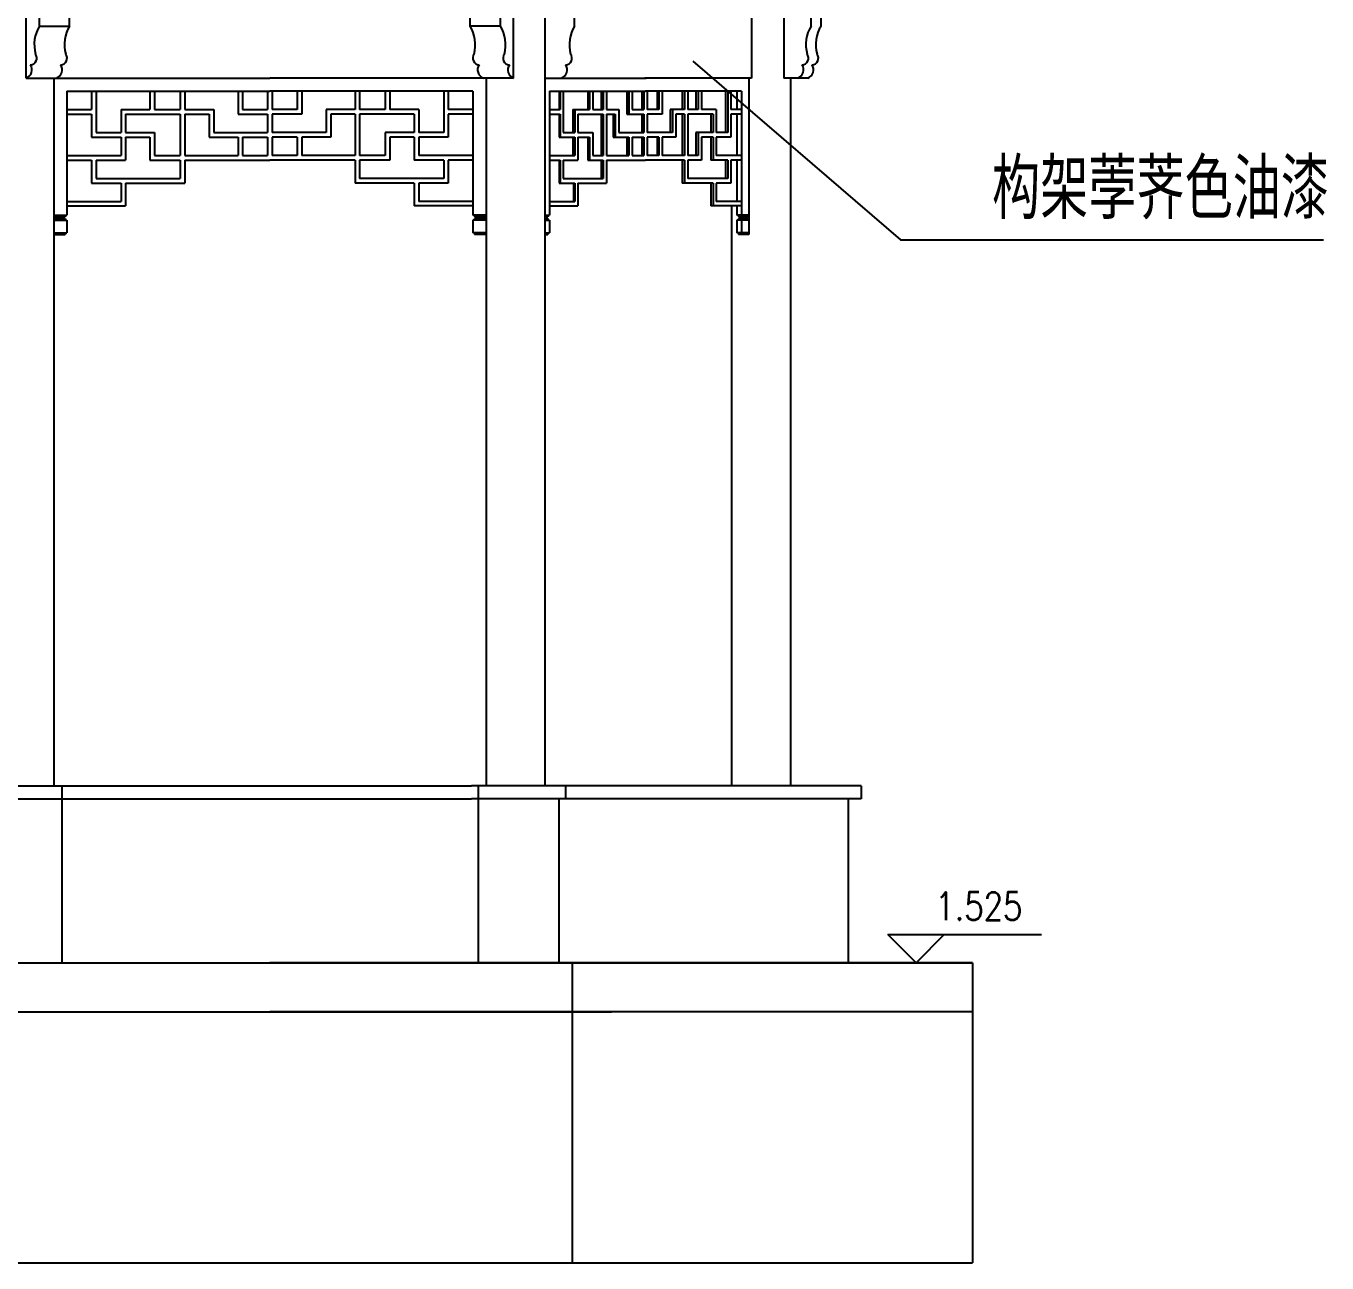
# Model space of a CAD drawing. Extents: x 1035948 to 1665131, y -158296 to 142149.
# Drawn here: x 1146255 to 1150228, y -77396 to -73620 of the extents above; entities that cross this region are included whole.
import ezdxf
from ezdxf.enums import TextEntityAlignment as Align

# ---------------------------------------------------------------- set-up
doc = ezdxf.new("R2010")
doc.units = 0
doc.header["$LTSCALE"] = 200
doc.header["$MEASUREMENT"] = 0
doc.layers.get('0').update_dxf_attribs({"linetype": 'CONTINUOUS'})
for name, color, linetype in [('BALCONY', 6, 'CONTINUOUS'), ('COLUMN', 7, 'CONTINUOUS'), ('PUB_DIM', 3, 'CONTINUOUS'), ('ROOF', 4, 'CONTINUOUS'), ('STAIR', 2, 'CONTINUOUS')]:
    doc.layers.add(name, color=color, linetype=linetype)
doc.styles.add('_HZTXT', font='txt.shx', dxfattribs={"width": 0.8, "bigfont": 'hztxt.shx'})
doc.styles.add('DIM_FONT', font='SIMPLEX.shx', dxfattribs={"width": 0.8})

msp = doc.modelspace()

# ---------------------------------------------------------------- linework, layer by layer
for p, q in [((1147930.58488, -73620.35759), (1147930.58488, -73529.52974)), ((1146255.7451, -73779.52956), (1146255.7451, -73548.08614)), ((1146296.26282, -73620.35759), (1146296.26282, -73557.45756)), ((1147703.88576, -73620.35759), (1147703.88576, -73557.45756)), ((1147744.40348, -73779.52956), (1147744.40348, -73548.08614)), ((1147840.07368, -73530.9426), (1147840.07368, -74256.25922)), ((1146388.6388, -73620.35759), (1146388.6388, -73573.32682)), ((1147611.50978, -73620.35759), (1147611.50978, -73573.32682)), ((1148471.05052, -73571.09765), (1148471.05052, -73779.52956)), ((1148569.89201, -73589.96383), (1148569.89201, -73779.52956)), ((1148652.49765, -73620.35759), (1148652.49765, -73581.68758)), ((1146296.26282, -73620.35759), (1146388.6388, -73620.35759)), ((1147703.88576, -73620.35759), (1147611.50978, -73620.35759)), ((1148291.94019, -73728.0646), (1148925.37726, -74273.08542)), ((1146255.7451, -73779.52956), (1147000.07429, -73779.52956)), ((1146340.07477, -73779.52956), (1146340.07477, -74256.25922)), ((1147744.40348, -73779.52956), (1147000.07429, -73779.52956)), ((1147660.07381, -73779.52956), (1147660.07381, -74256.25922)), ((1147840.07368, -73779.52956), (1148149.22811, -73779.52956)), ((1148471.05052, -73779.52956), (1148144.95292, -73779.52956)), ((1148462.20365, -73779.52956), (1148462.20365, -74256.25922)), ((1148590.07314, -73779.52956), (1148569.89201, -73779.52956)), ((1146380.07474, -73819.52953), (1147000.07429, -73819.52953)), ((1146380.07474, -73819.52953), (1146380.07474, -74169.52928)), ((1146455.27249, -73819.52953), (1146455.27249, -73875.52949)), ((1146469.27247, -73819.52953), (1146469.27247, -73945.52944)), ((1146633.92581, -73819.52953), (1146633.92581, -73875.52949)), ((1146647.9258, -73819.52953), (1146647.9258, -73875.52949)), ((1146726.01517, -73819.52953), (1146726.01517, -73875.52949)), ((1146740.01516, -73819.52953), (1146740.01516, -73875.52949)), ((1146902.82672, -73819.52953), (1146902.82672, -73889.52948)), ((1146916.82671, -73819.52953), (1146916.82671, -73875.52949)), ((1146993.07429, -73819.52953), (1146993.07429, -73875.52949)), ((1147620.07384, -73819.52953), (1147000.07429, -73819.52953)), ((1147007.07428, -73819.52953), (1147007.07428, -73875.52949)), ((1147083.32187, -73819.52953), (1147083.32187, -73875.52949)), ((1147097.32186, -73819.52953), (1147097.32186, -73889.52948)), ((1147260.13342, -73819.52953), (1147260.13342, -73875.52949)), ((1147274.13341, -73819.52953), (1147274.13341, -73875.52949)), ((1147352.22277, -73819.52953), (1147352.22277, -73875.52949)), ((1147366.22276, -73819.52953), (1147366.22276, -73875.52949)), ((1147530.8761, -73819.52953), (1147530.8761, -73945.52944)), ((1147544.87609, -73819.52953), (1147544.87609, -73875.52949)), ((1147620.07384, -73819.52953), (1147620.07384, -74169.52928)), ((1147854.05617, -73819.52953), (1148147.09051, -73819.52953)), ((1147854.05617, -73819.52953), (1147854.05617, -74169.52928)), ((1147886.82386, -73819.52953), (1147886.82386, -73875.52949)), ((1147896.00066, -73819.52953), (1147896.00066, -73945.52944)), ((1147976.12609, -73819.52953), (1147976.12609, -73875.52949)), ((1147986.50867, -73819.52953), (1147986.50867, -73875.52949)), ((1148017.86673, -73819.52953), (1148017.86673, -73875.52949)), ((1148028.24932, -73819.52953), (1148028.24932, -73875.52949)), ((1148096.28597, -73819.52953), (1148096.28597, -73889.52948)), ((1148106.46477, -73819.52953), (1148106.46477, -73875.52949)), ((1148142.22811, -73819.52953), (1148142.22811, -73875.52949)), ((1148440.12485, -73819.52953), (1148147.09051, -73819.52953)), ((1148151.95291, -73819.52953), (1148151.95291, -73875.52949)), ((1148187.71626, -73819.52953), (1148187.71626, -73875.52949)), ((1148197.89506, -73819.52953), (1148197.89506, -73889.52948)), ((1148265.93171, -73819.52953), (1148265.93171, -73875.52949)), ((1148276.31429, -73819.52953), (1148276.31429, -73875.52949)), ((1148307.67235, -73819.52953), (1148307.67235, -73875.52949)), ((1148318.05494, -73819.52953), (1148318.05494, -73875.52949)), ((1148398.18037, -73819.52953), (1148398.18037, -73945.52944)), ((1148407.35717, -73819.52953), (1148407.35717, -73875.52949)), ((1148426.13593, -73819.52953), (1148426.13593, -73875.52949)), ((1148440.12485, -73819.52953), (1148440.12485, -74197.94177)), ((1146380.07474, -73875.52949), (1146455.27249, -73875.52949)), ((1146545.52006, -73875.52949), (1146633.92581, -73875.52949)), ((1146545.52006, -73875.52949), (1146545.52006, -73945.52944)), ((1146647.9258, -73875.52949), (1146726.01517, -73875.52949)), ((1146740.01516, -73875.52949), (1146828.42095, -73875.52949)), ((1146828.42095, -73875.52949), (1146828.42095, -73945.52944)), ((1146916.82671, -73875.52949), (1146993.07429, -73875.52949)), ((1147083.32187, -73875.52949), (1147007.07428, -73875.52949)), ((1147260.13342, -73875.52949), (1147171.72762, -73875.52949)), ((1147171.72762, -73875.52949), (1147171.72762, -73945.52944)), ((1147352.22277, -73875.52949), (1147274.13341, -73875.52949)), ((1147454.62852, -73875.52949), (1147366.22276, -73875.52949)), ((1147454.62852, -73875.52949), (1147454.62852, -73945.52944)), ((1147620.07384, -73875.52949), (1147544.87609, -73875.52949)), ((1147854.05617, -73875.52949), (1147886.82386, -73875.52949)), ((1147925.49463, -73875.52949), (1147976.12609, -73875.52949)), ((1147931.55375, -73875.52949), (1147931.55375, -73945.52944)), ((1147986.50867, -73875.52949), (1148017.86673, -73875.52949)), ((1148028.24932, -73875.52949), (1148065.21347, -73875.52949)), ((1148065.21347, -73875.52949), (1148065.21347, -73945.52944)), ((1148106.46477, -73875.52949), (1148142.22811, -73875.52949)), ((1148187.71626, -73875.52949), (1148151.95291, -73875.52949)), ((1148265.93171, -73875.52949), (1148222.43008, -73875.52949)), ((1148228.96756, -73875.52949), (1148228.96756, -73945.52944)), ((1148307.67235, -73875.52949), (1148276.31429, -73875.52949)), ((1148362.62728, -73875.52949), (1148318.05494, -73875.52949)), ((1148362.62728, -73875.52949), (1148362.62728, -73945.52944)), ((1148440.12485, -73875.52949), (1148407.35717, -73875.52949)), ((1146380.07474, -73889.52948), (1146455.27249, -73889.52948)), ((1146455.27249, -73889.52948), (1146455.27249, -73959.52943)), ((1146559.52005, -73889.52948), (1146559.52005, -73945.52944)), ((1146559.52005, -73889.52948), (1146726.01517, -73889.52948)), ((1146726.01517, -73889.52948), (1146726.01517, -74015.52939)), ((1146740.01516, -73889.52948), (1146814.42097, -73889.52948)), ((1146740.01516, -73889.52948), (1146740.01516, -74015.52939)), ((1146814.42097, -73889.52948), (1146814.42097, -73959.52943)), ((1146902.82672, -73889.52948), (1146993.07429, -73889.52948)), ((1146993.07429, -73889.52948), (1146993.07429, -73945.52944)), ((1147097.32186, -73889.52948), (1147007.07428, -73889.52948)), ((1147007.07428, -73889.52948), (1147007.07428, -73945.52944)), ((1147260.13342, -73889.52948), (1147185.72761, -73889.52948)), ((1147185.72761, -73889.52948), (1147185.72761, -73959.52943)), ((1147260.13342, -73889.52948), (1147260.13342, -74015.52939)), ((1147440.62853, -73889.52948), (1147274.13341, -73889.52948)), ((1147274.13341, -73889.52948), (1147274.13341, -74015.52939)), ((1147440.62853, -73889.52948), (1147440.62853, -73945.52944)), ((1147620.07384, -73889.52948), (1147544.87609, -73889.52948)), ((1147544.87609, -73889.52948), (1147544.87609, -73959.52943)), ((1147854.05617, -73889.52948), (1147886.82386, -73889.52948)), ((1147886.82386, -73889.52948), (1147886.82386, -73959.52943)), ((1147940.7305, -73889.52948), (1148017.86673, -73889.52948)), ((1147940.7305, -73889.52948), (1147940.7305, -73945.52944)), ((1148017.86673, -73889.52948), (1148017.86673, -74015.52939)), ((1148028.24932, -73889.52948), (1148054.83088, -73889.52948)), ((1148028.24932, -73889.52948), (1148028.24932, -74015.52939)), ((1148054.83088, -73889.52948), (1148054.83088, -73959.52943)), ((1148090.22685, -73889.52948), (1148142.22811, -73889.52948)), ((1148142.22811, -73889.52948), (1148142.22811, -73945.52944)), ((1148197.89506, -73889.52948), (1148151.95291, -73889.52948)), ((1148151.95291, -73889.52948), (1148151.95291, -73945.52944)), ((1148265.93171, -73889.52948), (1148239.35015, -73889.52948)), ((1148239.35015, -73889.52948), (1148239.35015, -73959.52943)), ((1148265.93171, -73889.52948), (1148265.93171, -74015.52939)), ((1148353.45052, -73889.52948), (1148276.31429, -73889.52948)), ((1148276.31429, -73889.52948), (1148276.31429, -74015.52939)), ((1148353.45052, -73889.52948), (1148353.45052, -73945.52944)), ((1148440.12485, -73889.52948), (1148407.35717, -73889.52948)), ((1148407.35717, -73889.52948), (1148407.35717, -73959.52943)), ((1148426.13593, -73889.52948), (1148426.13593, -74015.52939)), ((1146455.27249, -73959.52943), (1146545.52006, -73959.52943)), ((1146469.27247, -73945.52944), (1146545.52006, -73945.52944)), ((1146545.52006, -73959.52943), (1146545.52006, -74015.52939)), ((1146559.52005, -73945.52944), (1146647.9258, -73945.52944)), ((1146559.52005, -73959.52943), (1146559.52005, -74029.52938)), ((1146559.52005, -73959.52943), (1146633.92581, -73959.52943)), ((1146633.92581, -73959.52943), (1146633.92581, -74029.52938)), ((1146647.9258, -73945.52944), (1146647.9258, -74015.52939)), ((1146814.42097, -73959.52943), (1146902.82672, -73959.52943)), ((1146828.42095, -73945.52944), (1146993.07429, -73945.52944)), ((1146902.82672, -73959.52943), (1146902.82672, -74015.52939)), ((1146916.82671, -73959.52943), (1146993.07429, -73959.52943)), ((1146916.82671, -73959.52943), (1146916.82671, -74015.52939)), ((1146993.07429, -73959.52943), (1146993.07429, -74015.52939)), ((1147171.72762, -73945.52944), (1147007.07428, -73945.52944)), ((1147007.07428, -73959.52943), (1147007.07428, -74015.52939)), ((1147083.32187, -73959.52943), (1147007.07428, -73959.52943)), ((1147083.32187, -73959.52943), (1147083.32187, -74015.52939)), ((1147185.72761, -73959.52943), (1147097.32186, -73959.52943)), ((1147097.32186, -73959.52943), (1147097.32186, -74015.52939)), ((1147440.62853, -73945.52944), (1147352.22277, -73945.52944)), ((1147352.22277, -73945.52944), (1147352.22277, -74015.52939)), ((1147440.62853, -73959.52943), (1147366.22276, -73959.52943)), ((1147366.22276, -73959.52943), (1147366.22276, -74029.52938)), ((1147440.62853, -73959.52943), (1147440.62853, -74029.52938)), ((1147530.8761, -73945.52944), (1147454.62852, -73945.52944)), ((1147454.62852, -73959.52943), (1147454.62852, -74015.52939)), ((1147544.87609, -73959.52943), (1147454.62852, -73959.52943)), ((1147883.26179, -73959.52943), (1147931.55375, -73959.52943)), ((1147896.00066, -73945.52944), (1147931.55375, -73945.52944)), ((1147931.55375, -73959.52943), (1147931.55375, -74015.52939)), ((1147940.7305, -73945.52944), (1147986.50867, -73945.52944)), ((1147940.7305, -73959.52943), (1147976.12609, -73959.52943)), ((1147940.7305, -73959.52943), (1147940.7305, -74029.52938)), ((1147976.12609, -73959.52943), (1147976.12609, -74029.52938)), ((1147986.50867, -73945.52944), (1147986.50867, -74015.52939)), ((1148048.77176, -73959.52943), (1148096.28597, -73959.52943)), ((1148065.21347, -73945.52944), (1148142.22811, -73945.52944)), ((1148096.28597, -73959.52943), (1148096.28597, -74015.52939)), ((1148106.46477, -73959.52943), (1148142.22811, -73959.52943)), ((1148106.46477, -73959.52943), (1148106.46477, -74015.52939)), ((1148142.22811, -73959.52943), (1148142.22811, -74015.52939)), ((1148228.96756, -73945.52944), (1148151.95291, -73945.52944)), ((1148187.71626, -73959.52943), (1148151.95291, -73959.52943)), ((1148151.95291, -73959.52943), (1148151.95291, -74015.52939)), ((1148187.71626, -73959.52943), (1148187.71626, -74015.52939)), ((1148197.89506, -73959.52943), (1148197.89506, -74015.52939)), ((1148239.35015, -73959.52943), (1148197.89506, -73959.52943)), ((1148353.45052, -73945.52944), (1148301.13488, -73945.52944)), ((1148307.67235, -73945.52944), (1148307.67235, -74015.52939)), ((1148318.05494, -73959.52943), (1148318.05494, -74029.52938)), ((1148353.45052, -73959.52943), (1148318.05494, -73959.52943)), ((1148353.45052, -73959.52943), (1148353.45052, -74029.52938)), ((1148398.18037, -73945.52944), (1148362.62728, -73945.52944)), ((1148362.62728, -73959.52943), (1148362.62728, -74015.52939)), ((1148407.35717, -73959.52943), (1148362.62728, -73959.52943)), ((1146380.07474, -74015.52939), (1146545.52006, -74015.52939)), ((1146380.07474, -74029.52938), (1146455.27249, -74029.52938)), ((1146455.27249, -74029.52938), (1146455.27249, -74099.52933)), ((1146469.27247, -74029.52938), (1146559.52005, -74029.52938)), ((1146469.27247, -74029.52938), (1146469.27247, -74085.52934)), ((1146633.92581, -74029.52938), (1146726.01517, -74029.52938)), ((1146647.9258, -74015.52939), (1146726.01517, -74015.52939)), ((1146726.01517, -74029.52938), (1146726.01517, -74085.52934)), ((1146740.01516, -74015.52939), (1146902.82672, -74015.52939)), ((1146916.82671, -74015.52939), (1146993.07429, -74015.52939)), ((1147083.32187, -74015.52939), (1147007.07428, -74015.52939)), ((1147260.13342, -74015.52939), (1147097.32186, -74015.52939)), ((1147352.22277, -74015.52939), (1147274.13341, -74015.52939)), ((1147366.22276, -74029.52938), (1147274.13341, -74029.52938)), ((1147274.13341, -74029.52938), (1147274.13341, -74085.52934)), ((1147530.8761, -74029.52938), (1147440.62853, -74029.52938)), ((1147620.07384, -74015.52939), (1147454.62852, -74015.52939)), ((1147530.8761, -74029.52938), (1147530.8761, -74085.52934)), ((1147620.07384, -74029.52938), (1147544.87609, -74029.52938)), ((1147544.87609, -74029.52938), (1147544.87609, -74099.52933)), ((1147854.05617, -74015.52939), (1147931.55375, -74015.52939)), ((1147854.05617, -74029.52938), (1147886.82386, -74029.52938)), ((1147886.82386, -74029.52938), (1147886.82386, -74099.52933)), ((1147896.00066, -74029.52938), (1147940.7305, -74029.52938)), ((1147896.00066, -74029.52938), (1147896.00066, -74085.52934)), ((1147971.2788, -74029.52938), (1148017.86673, -74029.52938)), ((1147986.50867, -74015.52939), (1148017.86673, -74015.52939)), ((1148017.86673, -74029.52938), (1148017.86673, -74085.52934)), ((1148028.24932, -74015.52939), (1148096.28597, -74015.52939)), ((1148106.46477, -74015.52939), (1148142.22811, -74015.52939)), ((1148187.71626, -74015.52939), (1148151.95291, -74015.52939)), ((1148265.93171, -74015.52939), (1148197.89506, -74015.52939)), ((1148265.93171, -74029.52938), (1148265.93171, -74099.52933)), ((1148307.67235, -74015.52939), (1148276.31429, -74015.52939)), ((1148318.05494, -74029.52938), (1148276.31429, -74029.52938)), ((1148276.31429, -74029.52938), (1148276.31429, -74085.52934)), ((1148398.18037, -74029.52938), (1148346.91305, -74029.52938)), ((1148440.12485, -74015.52939), (1148362.62728, -74015.52939)), ((1148398.18037, -74029.52938), (1148398.18037, -74085.52934)), ((1148440.12485, -74029.52938), (1148407.35717, -74029.52938)), ((1148407.35717, -74029.52938), (1148407.35717, -74099.52933)), ((1148426.13593, -74029.52938), (1148426.13593, -74155.52929)), ((1146469.27247, -74085.52934), (1146726.01517, -74085.52934)), ((1147530.8761, -74085.52934), (1147274.13341, -74085.52934)), ((1147896.00066, -74085.52934), (1148017.86673, -74085.52934)), ((1148398.18037, -74085.52934), (1148276.31429, -74085.52934)), ((1146455.27249, -74099.52933), (1146545.52006, -74099.52933)), ((1146545.52006, -74099.52933), (1146545.52006, -74155.52929)), ((1147454.62852, -74099.52933), (1147454.62852, -74155.52929)), ((1147544.87609, -74099.52933), (1147454.62852, -74099.52933)), ((1147883.26179, -74099.52933), (1147931.55375, -74099.52933)), ((1147931.55375, -74099.52933), (1147931.55375, -74155.52929)), ((1148353.45052, -74099.52933), (1148346.91305, -74099.52933)), ((1148353.45052, -74099.52933), (1148353.45052, -74169.52928)), ((1148362.62728, -74099.52933), (1148362.62728, -74155.52929)), ((1148407.35717, -74099.52933), (1148362.62728, -74099.52933)), ((1146380.07474, -74155.52929), (1146545.52006, -74155.52929)), ((1147620.07384, -74155.52929), (1147454.62852, -74155.52929)), ((1147854.05617, -74155.52929), (1147931.55375, -74155.52929)), ((1148440.12485, -74155.52929), (1148362.62728, -74155.52929)), ((1146340.07477, -74197.94177), (1146375.07474, -74197.94177)), ((1146340.07477, -74202.94176), (1146370.07475, -74202.94176)), ((1147660.07381, -74197.94177), (1147625.07384, -74197.94177)), ((1147660.07381, -74202.94176), (1147630.07383, -74202.94176)), ((1147840.07368, -74197.94177), (1147849.05618, -74197.94177)), ((1147840.07368, -74202.94176), (1147844.05618, -74202.94176)), ((1148440.12485, -74169.52928), (1148410.07327, -74169.52928)), ((1148426.13593, -74169.52928), (1148426.13593, -74197.94177)), ((1148462.20365, -74197.94177), (1148426.13593, -74197.94177)), ((1148431.13593, -74197.94177), (1148431.13593, -74202.94176)), ((1148462.20365, -74202.94176), (1148431.13593, -74202.94176)), ((1148436.13592, -74202.94176), (1148436.13592, -74207.94176)), ((1148445.12485, -74197.94177), (1148445.12485, -74202.94176)), ((1148450.12485, -74202.94176), (1148450.12485, -74207.94176)), ((1146340.07477, -74207.94176), (1146370.07475, -74207.94176)), ((1146340.07477, -74212.94176), (1146375.07474, -74212.94176)), ((1147660.07381, -74212.94176), (1147625.07384, -74212.94176)), ((1147660.07381, -74207.94176), (1147630.07383, -74207.94176)), ((1147840.07368, -74207.94176), (1147844.05618, -74207.94176)), ((1147840.07368, -74212.94176), (1147849.05618, -74212.94176)), ((1148426.13593, -74212.94176), (1148426.13593, -74251.25923)), ((1148462.20365, -74212.94176), (1148426.13593, -74212.94176)), ((1148462.20365, -74207.94176), (1148431.13593, -74207.94176)), ((1148431.13593, -74207.94176), (1148431.13593, -74212.94176)), ((1148440.12485, -74212.94176), (1148440.12485, -74251.25923)), ((1148445.12485, -74207.94176), (1148445.12485, -74212.94176)), ((1146340.07477, -74251.25923), (1146375.07474, -74251.25923)), ((1147660.07381, -74251.25923), (1147625.07384, -74251.25923)), ((1147840.07368, -74251.25923), (1147849.05618, -74251.25923)), ((1148462.20365, -74251.25923), (1148426.13593, -74251.25923)), ((1148431.13593, -74251.25923), (1148431.13593, -74256.25922)), ((1148462.20365, -74256.25922), (1148431.13593, -74256.25922)), ((1148445.12485, -74251.25923), (1148445.12485, -74256.25922)), ((1148925.37726, -74273.08542), (1150217.16194, -74273.08542)), ((1146384.18688, -75979.52992), (1147615.9617, -75979.52992)), ((1148765.65413, -75979.52992), (1147902.70379, -75979.52992)), ((1144854.49445, -76629.52956), (1148043.09329, -76629.52956)), ((1144854.66547, -77395.78167), (1149145.48311, -77395.78167))]:
    msp.add_line(p, q)
at = {"color": 7}
msp.add_line((1148265.93171, -74029.52938), (1148259.39423, -74029.52938), dxfattribs=at)
for centre, radius, start, end in [((1146394.25561, -73677.84662), 113.61152, 149.60130384, 194.30684357), ((1146486.63159, -73677.84662), 113.61152, 149.60130384, 194.30684357), ((1147513.51699, -73677.84662), 113.61152, 345.69315643, 30.39869616), ((1147605.89296, -73677.84662), 113.61152, 345.69315643, 30.39869616), ((1148028.57768, -73677.84662), 113.61152, 149.60130384, 194.30684357), ((1148750.49044, -73677.84662), 113.61152, 149.60130384, 194.30684357), ((1146267.64868, -73718.30389), 20.64446, 273.5659564, 36.8543097), ((1146360.02466, -73718.30389), 20.64446, 273.5659564, 36.8543097), ((1147640.12392, -73718.30389), 20.64446, 143.1456903, 266.4340436), ((1147732.4999, -73718.30389), 20.64446, 143.1456903, 266.4340436), ((1147901.97074, -73718.30389), 20.64446, 273.5659564, 36.8543097), ((1148623.88351, -73718.30389), 20.64446, 273.5659564, 36.8543097), ((1146246.3308, -73754.02196), 27.18946, 290.2580024, 33.7700917), ((1146338.70678, -73754.02196), 27.18946, 290.2580024, 33.7700917), ((1147661.4418, -73754.02196), 27.18946, 146.2299083, 249.7419976), ((1147753.81778, -73754.02196), 27.18946, 146.2299083, 249.7419976), ((1147880.65286, -73754.02196), 27.18946, 290.2580024, 33.7700917), ((1148602.56563, -73754.02196), 27.18946, 290.2580024, 33.7700917)]:
    msp.add_arc(centre, radius, start, end)
at = {"layer": 'BALCONY'}
for p, q in [((1147883.26179, -73819.52953), (1147883.26179, -73875.52949)), ((1147971.2788, -73819.52953), (1147971.2788, -73875.52949)), ((1148011.80761, -73819.52953), (1148011.80761, -73875.52949)), ((1148090.22685, -73819.52953), (1148090.22685, -73889.52948)), ((1148136.16899, -73819.52953), (1148136.16899, -73875.52949)), ((1148182.86893, -73819.52953), (1148182.86893, -73875.52949)), ((1148259.39423, -73819.52953), (1148259.39423, -73875.52949)), ((1148301.13488, -73819.52953), (1148301.13488, -73875.52949)), ((1148391.64289, -73819.52953), (1148391.64289, -73945.52944)), ((1147925.49463, -73875.52949), (1147925.49463, -73945.52944)), ((1148222.43008, -73875.52949), (1148222.43008, -73945.52944)), ((1147883.26179, -73889.52948), (1147883.26179, -73959.52943)), ((1148011.80761, -73889.52948), (1148011.80761, -74015.52939)), ((1148048.77176, -73889.52948), (1148048.77176, -73959.52943)), ((1148136.16899, -73889.52948), (1148136.16899, -73945.52944)), ((1148259.39423, -73889.52948), (1148259.39423, -74015.52939)), ((1148346.91305, -73889.52948), (1148346.91305, -73945.52944)), ((1147925.49463, -73959.52943), (1147925.49463, -74015.52939)), ((1147971.2788, -73959.52943), (1147971.2788, -74029.52938)), ((1148090.22685, -73959.52943), (1148090.22685, -74015.52939)), ((1148136.16899, -73959.52943), (1148136.16899, -74015.52939)), ((1148182.86893, -73959.52943), (1148182.86893, -74015.52939)), ((1148301.13488, -73945.52944), (1148301.13488, -74015.52939)), ((1148346.91305, -73959.52943), (1148346.91305, -74029.52938)), ((1147883.26179, -74029.52938), (1147883.26179, -74099.52933)), ((1148011.80761, -74029.52938), (1148011.80761, -74085.52934)), ((1148391.64289, -74029.52938), (1148391.64289, -74085.52934)), ((1147926.70646, -74099.52933), (1147926.70646, -74155.52929))]:
    msp.add_line(p, q, dxfattribs=at)
at = {"layer": 'PUB_DIM'}
for p, q in [((1148973.01111, -76479.52956), (1148886.61111, -76393.12956)), ((1148886.61111, -76393.12956), (1149059.41111, -76393.12956)), ((1148973.01111, -76393.12956), (1149356.46254, -76393.12956)), ((1149059.41111, -76393.12956), (1148973.01111, -76479.52956))]:
    msp.add_line(p, q, dxfattribs=at)
at = {"layer": 'ROOF'}
for p, q in [((1148682.89399, -73620.35759), (1148682.89399, -73575.41521)), ((1148642.37627, -73779.52956), (1148590.07314, -73779.52956)), ((1148590.07314, -73779.52956), (1148590.07314, -75939.52995)), ((1148805.6541, -75939.52995), (1148805.6541, -75979.52992)), ((1148805.6541, -75979.52992), (1148765.65413, -75979.52992)), ((1148765.65413, -75979.52992), (1148765.65413, -76479.52956)), ((1149145.48311, -76479.52956), (1148765.65413, -76479.52956)), ((1149145.48311, -76479.52956), (1149145.48311, -77395.78167))]:
    msp.add_line(p, q, dxfattribs=at)
for centre, radius, start, end in [((1148780.88678, -73677.84662), 113.61152, 149.60130384, 194.30684357), ((1148654.27985, -73718.30389), 20.64446, 273.5659564, 36.8543097), ((1148632.96197, -73754.02196), 27.18946, 290.2580024, 33.7700917)]:
    msp.add_arc(centre, radius, start, end, dxfattribs=at)
at = {"layer": 'STAIR'}
for p, q in [((1146740.01516, -74029.52938), (1147000.07429, -74029.52938)), ((1146740.01516, -74029.52938), (1146740.01516, -74099.52933)), ((1147260.13342, -74029.52938), (1147000.07429, -74029.52938)), ((1147260.13342, -74029.52938), (1147260.13342, -74099.52933)), ((1148028.24932, -74029.52938), (1148147.09051, -74029.52938)), ((1148028.24932, -74029.52938), (1148028.24932, -74099.52933)), ((1148259.39423, -74029.52938), (1148147.09051, -74029.52938)), ((1148259.39423, -74029.52938), (1148259.39423, -74099.52933)), ((1146559.52005, -74099.52933), (1146559.52005, -74169.52928)), ((1146559.52005, -74099.52933), (1146740.01516, -74099.52933)), ((1147440.62853, -74099.52933), (1147260.13342, -74099.52933)), ((1147440.62853, -74099.52933), (1147440.62853, -74169.52928)), ((1147940.7305, -74099.52933), (1148028.24932, -74099.52933)), ((1147940.7305, -74099.52933), (1147940.7305, -74169.52928)), ((1148346.91305, -74099.52933), (1148259.39423, -74099.52933)), ((1148346.91305, -74099.52933), (1148346.91305, -74169.52928)), ((1146370.07475, -74202.94176), (1146375.07474, -74202.94176)), ((1146370.07475, -74202.94176), (1146370.07475, -74207.94176)), ((1146375.07474, -74197.94177), (1146380.07474, -74197.94177)), ((1146375.07474, -74197.94177), (1146375.07474, -74202.94176)), ((1146380.07474, -74169.52928), (1146559.52005, -74169.52928)), ((1146380.07474, -74169.52928), (1146380.07474, -74197.94177)), ((1147620.07384, -74169.52928), (1147440.62853, -74169.52928)), ((1147620.07384, -74169.52928), (1147620.07384, -74197.94177)), ((1147625.07384, -74197.94177), (1147620.07384, -74197.94177)), ((1147625.07384, -74197.94177), (1147625.07384, -74202.94176)), ((1147630.07383, -74202.94176), (1147625.07384, -74202.94176)), ((1147630.07383, -74202.94176), (1147630.07383, -74207.94176)), ((1147844.05618, -74202.94176), (1147844.05618, -74207.94176)), ((1147844.05618, -74202.94176), (1147849.05618, -74202.94176)), ((1147849.05618, -74197.94177), (1147854.05617, -74197.94177)), ((1147849.05618, -74197.94177), (1147849.05618, -74202.94176)), ((1147854.05617, -74169.52928), (1147940.7305, -74169.52928)), ((1147854.05617, -74169.52928), (1147854.05617, -74197.94177)), ((1148410.07327, -74169.52928), (1148346.91305, -74169.52928)), ((1148410.07327, -74169.52928), (1148410.07327, -75939.52995)), ((1146370.07475, -74207.94176), (1146375.07474, -74207.94176)), ((1146375.07474, -74207.94176), (1146375.07474, -74212.94176)), ((1146375.07474, -74212.94176), (1146380.07474, -74212.94176)), ((1146380.07474, -74212.94176), (1146380.07474, -74251.25923)), ((1147620.07384, -74212.94176), (1147620.07384, -74251.25923)), ((1147625.07384, -74212.94176), (1147620.07384, -74212.94176)), ((1147630.07383, -74207.94176), (1147625.07384, -74207.94176)), ((1147625.07384, -74207.94176), (1147625.07384, -74212.94176)), ((1147844.05618, -74207.94176), (1147849.05618, -74207.94176)), ((1147849.05618, -74207.94176), (1147849.05618, -74212.94176)), ((1147849.05618, -74212.94176), (1147854.05617, -74212.94176)), ((1147854.05617, -74212.94176), (1147854.05617, -74251.25923)), ((1146340.07477, -74256.25922), (1146375.07474, -74256.25922)), ((1146340.07477, -74256.25922), (1146340.07477, -75939.52995)), ((1146375.07474, -74251.25923), (1146380.07474, -74251.25923)), ((1146375.07474, -74251.25923), (1146375.07474, -74256.25922)), ((1147625.07384, -74251.25923), (1147620.07384, -74251.25923)), ((1147625.07384, -74251.25923), (1147625.07384, -74256.25922)), ((1147660.07381, -74256.25922), (1147625.07384, -74256.25922)), ((1147660.07381, -74256.25922), (1147660.07381, -75939.52995)), ((1147840.07368, -74256.25922), (1147849.05618, -74256.25922)), ((1147840.07368, -74256.25922), (1147840.07368, -75939.52995)), ((1147849.05618, -74251.25923), (1147854.05617, -74251.25923)), ((1147849.05618, -74251.25923), (1147849.05618, -74256.25922)), ((1145240.14539, -75939.52995), (1146384.18688, -75939.52995)), ((1146364.3473, -75939.52995), (1146364.3473, -76479.52956)), ((1146384.18688, -75939.52995), (1147615.9617, -75939.52995)), ((1146744.62353, -75939.52992), (1147576.60265, -75939.52992)), ((1148805.6541, -75939.52995), (1147615.9617, -75939.52995)), ((1147635.80128, -75939.52995), (1147635.80128, -76479.52956)), ((1147902.70379, -75939.52995), (1147902.70379, -75979.52992)), ((1146117.28437, -75979.52992), (1146384.18688, -75979.52992)), ((1147882.86421, -75979.52992), (1147615.9617, -75979.52992)), ((1147902.70379, -75979.52992), (1147882.86421, -75979.52992)), ((1147882.86421, -75979.52992), (1147882.86421, -76479.52956)), ((1145234.49445, -76479.52956), (1149145.48311, -76479.52956)), ((1148765.65413, -76479.52956), (1147000.07429, -76479.52956)), ((1147923.2787, -76479.52956), (1147923.2787, -77395.78167)), ((1144854.49445, -76629.52956), (1147000.07429, -76629.52956)), ((1149145.48311, -76629.52956), (1147000.07429, -76629.52956))]:
    msp.add_line(p, q, dxfattribs=at)

# ---------------------------------------------------------------- texts
at = {"layer": 'COLUMN', "style": '_HZTXT', "width": 0.8}
msp.add_text('构架荸荠色油漆', height=183.75, dxfattribs=at).set_placement((1149205.21538, -74209.28711))
at = {"layer": 'PUB_DIM', "style": 'DIM_FONT', "width": 0.8}
msp.add_text('1.525', height=86.4, dxfattribs=at).set_placement((1149164.73683, -76306.72956), align=Align.MIDDLE)

doc.saveas('drawing.dxf')
